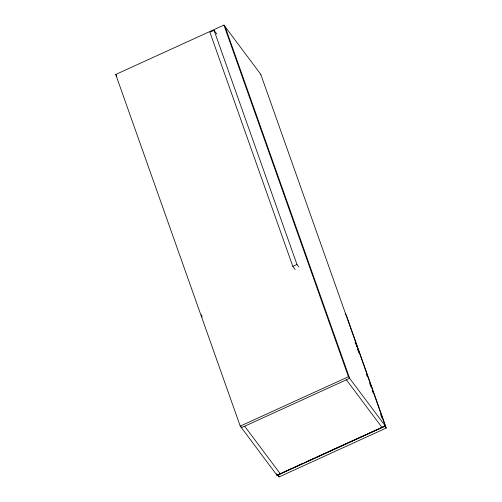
<?xml version="1.0" encoding="UTF-8"?>
<svg xmlns="http://www.w3.org/2000/svg" width="502" height="502" viewBox="0 0 502 502"><rect width="100%" height="100%" fill="white"/><g stroke="black" fill="none" stroke-linecap="round" stroke-linejoin="round"><path stroke-width="0.75" d="M260.758 74.327L385.316 426.016L277.11 475.394L240.238 426.11L115.717 74.478L223.93 25.1L260.802 74.384M216.833 34.048L214.047 30.327L209.899 32.216L292.817 266.374L295.145 269.474M292.817 266.374L296.971 264.479L298.828 266.964M240.238 426.11L348.444 376.732L385.316 426.016L277.073 475.338M280.48 473.581L277.644 474.873L279.156 476.9L386.283 428.018L372.133 388.059L370.614 386.038M281.898 472.934L292.54 468.077M293.959 467.431L302.474 463.547M306.019 461.928L314.534 458.044M315.953 457.397L354.261 439.915M355.68 439.269L366.322 434.412M367.74 433.766L378.382 428.909M379.801 428.262L384.764 425.991L386.283 428.018M345.188 313.656L346.324 315.174L357.644 347.146L356.508 345.627M356.677 346.104L357.813 347.622L371.963 387.582L371.204 386.571M346.386 379.801L382.072 427.497M115.717 74.478L116.903 76.059M244.669 426.211L280.361 473.907M355.096 342.213L355.868 344.391M357.581 349.229L358.867 352.862M366.586 374.661L367.357 376.839M369.673 383.377L370.445 385.555M372.158 390.393L372.93 392.577M380.648 414.37L381.934 418.003M225.109 26.681L349.63 378.32L241.424 427.691L240.904 426.217M223.93 25.1L348.444 376.732M214.047 30.327L296.971 264.479M278.641 475.444L279.156 476.9M276.552 473.863L277.11 475.394M201.402 314.666L202.187 316.881"/></g></svg>
